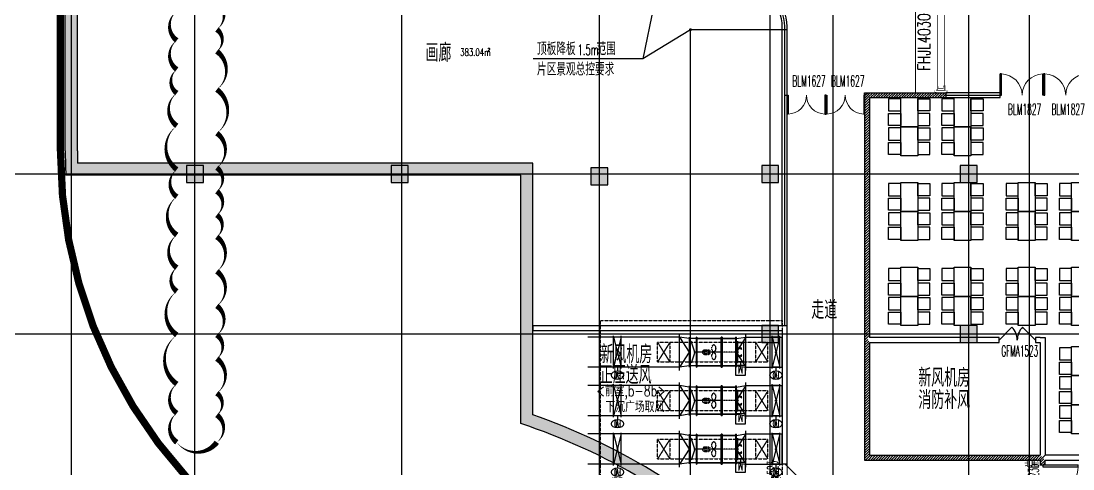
# Model space of a CAD drawing. Extents: x -12047294 to -5625356, y -1456591 to -622873.
# Drawn here: x -6088164 to -6044736, y -746490 to -728017 of the extents above; entities that cross this region are included whole.
import ezdxf
from ezdxf.enums import TextEntityAlignment as Align

# ---------------------------------------------------------------- set-up
doc = ezdxf.new("R2010")
doc.units = 0
doc.header["$LTSCALE"] = 10
doc.header["$MEASUREMENT"] = 0
for name, pattern in [('CONTINOUS', [0]), ('DASH', [0.35, 0.25, -0.1]), ('DASHDOT', [1, 0.5, -0.25, 0, -0.25]), ('DASHDOT2', [0.5, 0.25, -0.125, 0, -0.125]), ('DASHED', [0.75, 0.5, -0.25]), ('DOTE', [2.4200000000000004, 2, -0.2, 0.02, -0.2]), ('HIDDEN', [0.375, 0.25, -0.125])]:
    doc.linetypes.add(name, pattern=pattern)
for name, color, linetype in [('A-COLUMN', 10, 'Continuous'), ('A-COLUMNH', 252, 'Continuous'), ('A-DIMLEAD', 130, 'Continuous'), ('A-DOORWIN', 151, 'Continuous'), ('A-FireH', 6, 'Continuous'), ('A-Fur', 156, 'Continuous'), ('A-HOLE', 30, 'Continuous'), ('A-LINE', 4, 'Continuous'), ('A-stru-conc', 1, 'Continuous'), ('A-TEXTDOOR', 181, 'Continuous'), ('A-TextRoom', 7, 'Continuous'), ('A-TEXTROOM-AREA', 33, 'Continuous'), ('A-TK', 7, 'Continuous'), ('A-WALL', 2, 'Continuous'), ('A-卷帘垂壁', 151, 'Continuous'), ('A用地红线', 10, 'Continuous'), ('CURTWALL', 4, 'Continuous'), ('DOTE', 9, 'DOTE'), ('FUR-家俱-活动', 156, 'Continuous'), ('PUB_HATCH', 252, 'Continuous')]:
    doc.layers.add(name, color=color, linetype=linetype)
doc.layers.add('A-本次修改', color=6, linetype='Continuous', plot=False)
for name, color, linetype, lineweight in [('M-A-EQUIP', 156, 'Continuous', 35), ('M-A-EQUIP-MID', 156, 'DASHDOT2', 25), ('M-A-EQUIP-OTH', 156, 'CONTINOUS', 25), ('M-DAMP-E', 156, 'Continuous', 25), ('M-DAMP-M', 156, 'Continuous', 25), ('M-DAMP-SC', 156, 'Continuous', 25), ('M-DUCT-FL', 156, 'Continuous', 25), ('M-DUCT-SC', 156, 'Continuous', 20), ('M-DUCT-SX', 156, 'Continuous', 25), ('M-EQUIP-OTH', 156, 'CONTINOUS', 25)]:
    doc.layers.add(name, color=color, linetype=linetype, lineweight=lineweight)
doc.styles.add('_TCH_DIM', font='tjromans.shx', dxfattribs={"width": 0.8, "bigfont": 'tjhztxt.shx'})
doc.styles.add('_TCH_SPACE', font='tjromans.shx', dxfattribs={"height": 5, "bigfont": 'tjhztxt.shx'})
doc.styles.add('_TCH_WINDOW', font='tjromans.shx', dxfattribs={"width": 0.7, "height": 3.5, "bigfont": 'tjhztxt.shx'})
doc.styles.add('M-HT', font='tjromant.shx', dxfattribs={"width": 0.8, "bigfont": 'tjhts.shx'})
doc.styles.add('注解汉字', font='tjromans.shx', dxfattribs={"width": 0.75, "bigfont": 'tjhztxt.shx'})
pattern_1 = [(45, (0, 53.85340499999999), (-53.03302980219449, 53.0330298021945), [])]

# ---------------------------------------------------------------- blocks, each defined once
blk = doc.blocks.new('fdsfasd4#$$$')
at = {"layer": 'A-COLUMNH'}
for points in [[(10134357.79708984, -2150009.559851102), (10134857.79003757, -2149509.547373094), (10116063.56460819, -2149510.016405713), (10115582.38104593, -2150010.028414391)], [(10134357.94161686, -2160256.721321008), (10134857.93654767, -2159897.304612264), (10134857.79003757, -2149509.547373094), (10134357.79708984, -2150009.559851102)]]:
    blk.add_hatch(color=256, dxfattribs=at).paths.add_polyline_path(points)
at = {"layer": 'PUB_HATCH'}
for points in [[(10115557.06041041, -2149009.000642065), (10116057.06041041, -2149009.000482576), (10116057.04392234, -2096708.912517304), (10115557.04376287, -2096208.912457585)], [(10116057.06041041, -2149009.000482576), (10115557.06041041, -2149009.000642065, 0.0126451373334031), (10115582.38104593, -2150010.028414391), (10116063.56460819, -2149510.016405713, -0.0064905760936545)], [(10143792.38069255, -2165899.097315387), (10144136.68986203, -2165536.534780137, 0.1077762493642302), (10134857.93654767, -2159897.304612264), (10134357.94161686, -2160256.721321009, -0.1113870127697945)]]:
    blk.add_hatch(color=256, dxfattribs=at).paths.add_polyline_path(points)
at = {"layer": 'A-COLUMN'}
for p, q in [((10115557.06041041, -2149009.000642065), (10115557.04376287, -2096208.912457585)), ((10116057.06041041, -2149009.000482576), (10116057.04392234, -2096708.912517304)), ((10134857.79003757, -2149509.547373094), (10116063.56460819, -2149510.016405713)), ((10134857.93654767, -2159897.304612264), (10134857.79003757, -2149509.547373094)), ((10134357.79708984, -2150009.559851102), (10115582.38104593, -2150010.028414391)), ((10134357.94161686, -2160256.721321008), (10134357.79708984, -2150009.559851102))]:
    blk.add_line(p, q, dxfattribs=at)
for centre, radius, start, end in [((10135357.32133105, -2149008.994326397), 19800.26092063563, 180.000018275571, 182.8979158269707), ((10135357.32133105, -2149008.994326442), 19300.26092063915, 180.0000182754262, 181.4875278543685), ((10126568.3829384, -2183990.099011419), 25479.00000001855, 46.40779194332995, 71.01331186855076), ((10126568.3829384, -2183990.099011418), 24979.00000001768, 46.40636247238123, 71.82958844353017)]:
    blk.add_arc(centre, radius, start, end, dxfattribs=at)
blk = doc.blocks.new('A$C3B1F69EC')
for points in [[(0.0005192309617996, 1149.999246958643), (0.0005192309617996, 649.9992469586431), (500.0005192309617, 649.9992469586431), (500.0005192309617, 1149.999246958643)], [(500.0005192309617, -0.000753041356802), (500.0005192309617, 1199.999246958643), (1200.000519230962, 1199.999246958643), (1200.000519230962, -0.000753041356802)], [(1700.000519230962, 1149.999246958643), (1700.000519230962, 649.9992469586431), (1200.000519230962, 649.9992469586431), (1200.000519230962, 1149.999246958643)], [(0.0005192309617996, 49.99924695864319), (0.0005192309617996, 549.9992469586431), (500.0005192309617, 549.9992469586431), (500.0005192309617, 49.99924695864319)], [(1700.000519230962, 49.99924695864319), (1700.000519230962, 549.9992469586431), (1200.000519230962, 549.9992469586431), (1200.000519230962, 49.99924695864319)]]:
    blk.add_lwpolyline(points, close=True)
blk = doc.blocks.new('A$C73061956')
at = {"layer": 'FUR-家俱-活动', "elevation": 100}
blk.add_lwpolyline([(18994.17603340186, 17029.50371523632), (18994.17603340186, 16129.50371523632), (14744.17603347264, 16129.5037152362), (14744.17603347264, 17029.50371518126)], close=True, dxfattribs=at)
at = {"layer": 'FUR-家俱-活动', "rotation": 270}
for p in [(18994.17678647395, 28368.04375566216, 100), (20194.17678647395, 28368.04375566216, 100), (18994.17678647395, 26168.04375566216, 100), (20194.17678647395, 26168.04375566216, 100), (18994.17678647395, 23968.04375566216, 100), (20194.17678647395, 23968.04375566216, 100), (18994.17678647395, 21768.04375566216, 100), (20194.17678647395, 21768.04375566216, 100)]:
    blk.add_blockref('A$C3B1F69EC', p, dxfattribs=at)
at = {"layer": 'FUR-家俱-活动'}
for p in [(26054.01629282907, 26897.00446822052, 100), (22444.17551424075, 25697.00446822063, 100), (26054.01629282907, 25697.00446822052, 100), (22444.17551424075, 24497.00446822064, 100), (26054.01629282907, 24497.00446822052, 100), (22444.17551424634, 22429.50446822052, 99.99999999999994), (26054.01629282907, 22429.50446822052, 100), (28254.01629282907, 22429.50446822052, 100), (30904.01629282907, 22429.50446822052, 100), (33104.01629282907, 22429.50446822052, 100), (22444.17551424634, 21229.50446822052, 99.99999999999994), (26054.01629282907, 21229.50446822052, 100), (28254.01629282907, 21229.50446822052, 100), (30904.01629282907, 21229.50446822052, 100), (33104.01629282907, 21229.50446822052, 100), (22444.17551424168, 20029.50446822052, 99.99999999999994), (26054.01629282907, 18929.5044682225, 100), (28254.01629282907, 18929.5044682225, 100), (30904.01629282907, 18929.5044682225, 100), (33104.01629282907, 18929.5044682225, 100), (26054.01629282907, 17729.5044682225, 100), (28254.01629282907, 17729.5044682225, 100), (30904.01629282907, 17729.5044682225, 100), (33104.01629282907, 17729.5044682225, 100), (30904.01629283093, 15429.50446831714, 100), (33104.01629283093, 15429.50446831714, 100), (30904.01629283093, 14229.50446831714, 100), (33104.01629283093, 14229.50446831714, 100)]:
    blk.add_blockref('A$C3B1F69EC', p, dxfattribs=at)
blk = doc.blocks.new('*U90')
at = {"layer": 'M-DAMP-M'}
for p, q in [((0, -50), (0, 1175)), ((0, 1125), (300, 1125)), ((70, 562.5), (215.659950409754, 1012.697424669633)), ((300, -50), (300, 1175)), ((70, 562.5), (215.516237003241, 112.6974246696336)), ((0, 0), (300, 0))]:
    blk.add_line(p, q, dxfattribs=at)
at = {"layer": 'M-DAMP-M', "const_width": 25}
blk.add_lwpolyline([(57.5, 562.5, 1), (82.5, 562.5, 1)], format="xyb", close=True, dxfattribs=at)
blk = doc.blocks.new('YL')
at = {"layer": 'M-A-EQUIP-OTH', "linetype": 'HIDDEN', "ltscale": 0.3}
for p, q in [((319.6440638164931, 72.0223617151496), (319.6440638164931, -72.0223617151496)), ((404.5747020545968, 135.5613999399938), (404.5747020545968, -135.5613999399938)), ((404.5747020545968, 135.5613999399938), (642.9942116407764, 135.5613999399938)), ((404.5747020545968, 123.2376357756875), (642.9942116407764, 123.2376357756875)), ((404.5747020545968, 104.7519914850127), (642.9942116407764, 104.7519914850127)), ((404.5747020545968, 69.83466033808509), (642.9942116407764, 69.83466033808509)), ((642.9942116407764, 135.5613999399938), (642.9942116407764, -135.5613999399938)), ((727.9248498788802, 72.0223617151496), (727.9248498788802, -72.0223617151496)), ((404.5747020545968, -69.83466033808509), (642.9942116407764, -69.83466033808509)), ((404.5747020545968, -104.7519914850127), (642.9942116407764, -104.7519914850127)), ((404.5747020545968, -123.2376357756875), (642.9942116407764, -123.2376357756875)), ((404.5747020545968, -135.5613999399938), (642.9942116407764, -135.5613999399938))]:
    blk.add_line(p, q, dxfattribs=at)
for centre, radius, start, end in [((430.45353968993, 12.43839145849051), 125.8133119144893, 101.8700324135828, 151.7323926088357), ((617.1153740054287, 12.43839145849051), 125.8133119144891, 28.2676073911643, 78.12996758641717), ((1121.661057814548, 225), 285.1136363636529, 127.8930093792507, 232.1069906207492), ((771.4337850872689, 225), 285.1136363636237, 307.8930093792508, 52.10699062074926), ((430.45353968993, -12.43839145849051), 125.8133119144892, 208.2676073911643, 258.1299675864171), ((617.1153740054287, -12.43839145849051), 125.8133119144892, 281.8700324135829, 331.7323926088357), ((1121.661057814548, -225), 285.1136363636495, 127.8930093792507, 232.1069906207492), ((771.4337850872397, -224.9999999999927), 285.1136363636531, 307.8930093792508, 52.10699062074926)]:
    blk.add_arc(centre, radius, start, end, dxfattribs=at)
blk = doc.blocks.new('hl-100-6')
at = {"layer": 'M-A-EQUIP'}
for p, q in [((0, 615.5), (0, -615.5)), ((20, 615.5), (0, 615.5)), ((20, 615.5), (20, -615.5)), ((580, 562.4999999998835), (20, 562.5)), ((620, 615.5), (580, 615.5)), ((580, 615.5), (580, -615.5)), ((600, 615.5), (600, -615.5)), ((620, -615.5), (620, 615.5)), ((1626, 562.5), (619.9999999999708, 562.5)), ((1646, 615.5), (1626, 615.5)), ((1626, 615.5), (1626, -615.5)), ((1646, 615.5), (1646, -615.5)), ((20, -615.5), (0, -615.5)), ((580, -562.4999999998835), (20, -562.5)), ((620, -615.5), (580, -615.5)), ((1626, -562.5), (619.9999999999708, -562.5)), ((1646, -615.5), (1626, -615.5))]:
    blk.add_line(p, q, dxfattribs=at)
at = {"layer": 'M-A-EQUIP-MID', "ltscale": 0.3}
for p, q in [((40, 590.5), (-20, 590.5)), ((640, 590.5), (560, 590.5)), ((1666, 590.5), (1606, 590.5)), ((-100, 0), (1746, 0)), ((40, -590.5), (-20, -590.5)), ((640, -590.5), (560, -590.5)), ((1666, -590.5), (1606, -590.5))]:
    blk.add_line(p, q, dxfattribs=at)
at = {"layer": 'M-A-EQUIP', "xscale": -0.7153820467065088, "yscale": 0.7153820467647165, "zscale": 0.71538204672}
blk.add_blockref('YL', (1606.086230800691, 0), dxfattribs=at)
blk = doc.blocks.new('FL')
at = {"layer": 'M-DUCT-FL'}
blk.add_line((0, -100), (0, 1100), dxfattribs=at)
blk = doc.blocks.new('*U91')
at = {"layer": 'M-DAMP-E'}
for p, q in [((125, 800), (125, 950)), ((0, -50), (0, 850)), ((0, 800), (250, 800)), ((71.96699141099816, 506.9669914109836), (178.0330085889436, 613.0330085890164)), ((250, -50), (250, 850)), ((250, 0), (0, 0)), ((178.0330085889436, 186.9669914109836), (71.96699141099816, 293.0330085890164))]:
    blk.add_line(p, q, dxfattribs=at)
blk.add_lwpolyline([(-75, 950), (325, 950), (325, 1350), (-75, 1350)], close=True, dxfattribs=at)
at = {"layer": 'M-DAMP-E', "const_width": 30}
for points in [[(110, 560, 1), (140, 560, 1)], [(110.0000000000058, 240, 1), (140.0000000000058, 240, 1)]]:
    blk.add_lwpolyline(points, format="xyb", close=True, dxfattribs=at)
at = {"layer": 'M-DAMP-E'}
for centre in [(125, 560), (125.0000000000058, 240)]:
    blk.add_circle(centre, 30, dxfattribs=at)
at = {"layer": 'M-DAMP-E', "style": 'M-HT', "width": 0.8}
blk.add_text('M', height=250, dxfattribs=at).set_placement((125, 1150), align=Align.MIDDLE_CENTER)
blk = doc.blocks.new('FI1250K')
at = {"layer": 'M-DAMP-SC'}
for p, q in [((160, 1250), (160, 1400)), ((0, 1300), (0, -50)), ((0, 1250), (320, 1250)), ((0, 0), (320, 1250)), ((320, 0), (0, 1250)), ((320, 1300), (320, -50)), ((0, 0), (320, 0))]:
    blk.add_line(p, q, dxfattribs=at)
at = {"layer": 'M-DAMP-SC', "const_width": 25}
blk.add_lwpolyline([(147.5, 625, 1), (172.5, 625, 1)], format="xyb", close=True, dxfattribs=at)
at = {"layer": 'M-DAMP-SC'}
blk.add_circle((160, 625), 25, dxfattribs=at)
blk.add_ellipse((160, 1575), major_axis=(250, 0), ratio=0.7, start_param=-3.141592653589793, end_param=3.141592653589793, dxfattribs=at)
at = {"layer": 'M-DAMP-SC', "style": 'M-HT', "width": 1.166666666666666}
blk.add_attdef('F', text='', height=250, dxfattribs=at).set_placement((35, 1450), (285, 1450), align=Align.FIT)
blk = doc.blocks.new('A$C26474180')
at = {"layer": 'M-DUCT-SX'}
for p, q in [((-1328.943199121393, 625.0000000037252), (-2828.943199121394, 625.0000000037252)), ((-2828.943199121394, 625.0000000037252), (-2828.943199121394, -624.9999999962747)), ((-928.9431991213931, 562.5), (-1328.943199121393, 625.0000000037252)), ((-928.9431991213931, 3.7252903e-09), (-1328.943199121393, 625.0000000037252)), ((1017.056800878607, 562.5), (1417.056800878607, 625.0000000037252)), ((1017.056800878607, 3.7252903e-09), (1417.056800878607, 625.0000000037252)), ((1417.056800878607, 625.0000000037252), (5203.220848447643, 625.0000000037252)), ((-1328.943199061789, -624.9999999962747), (-928.9431991213931, 3.7252903e-09)), ((1417.056800819002, -624.9999999962747), (1017.056800878607, 3.7252903e-09)), ((-1328.943199121393, -624.9999999962747), (-2828.943199121394, -624.9999999962747)), ((-928.9431991213931, -562.5), (-1328.943199121393, -624.9999999962747)), ((1017.056800878607, -562.5), (1417.056800878607, -624.9999999962747)), ((1417.056800878607, -624.9999999962747), (5203.220848447643, -624.9999999962747))]:
    blk.add_line(p, q, dxfattribs=at)
at = {"layer": 'M-EQUIP-OTH', "linetype": 'DASH'}
for p, q in [((2317.056800878606, 400.0000000037252), (-2228.943199121394, 400.0000000037252)), ((-2228.943199121394, 400.0000000037252), (-2228.943199121394, -399.9999999962747)), ((-2228.943199121394, -399.9999999962747), (-1728.943199121393, 400.0000000037252)), ((-1728.943199121393, -399.9999999962747), (-2228.943199121394, 400.0000000037252)), ((-1728.943199121393, -399.9999999962747), (-1728.943199121393, 400.0000000037252)), ((1817.056800878606, -399.9999999962747), (1817.056800878606, 400.0000000037252)), ((1817.056800878606, -399.9999999962747), (2317.056800878606, 400.0000000037252)), ((2317.056800878606, -399.9999999962747), (1817.056800878606, 400.0000000037252)), ((2317.056800878606, 400.0000000037252), (2317.056800878606, -399.9999999962747)), ((-2228.943199121394, -399.9999999962747), (2317.056800878606, -399.9999999962747))]:
    blk.add_line(p, q, dxfattribs=at)
at = {"layer": 'M-DUCT-SC'}
blk.add_blockref('*U91', (-1228.943199121393, -399.9999999962747), dxfattribs=at)
at = {"layer": 'M-DUCT-SX'}
ref = blk.add_blockref('FI1250K', (-2728.943199121394, -624.9999999962747), dxfattribs=at)
ref.add_attrib('F', 'FVD', dxfattribs={"layer": 'M-DAMP-SC', "height": 250, "style": 'M-HT', "width": 0.3559322033898307}).set_placement((-2693.943199121394, 825.0000000037253), (-2443.943199121394, 825.0000000037253), align=Align.FIT)
ref = blk.add_blockref('FI1250K', (3817.056800878607, -624.9999999962747), dxfattribs=at)
ref.add_attrib('F', 'FVD', dxfattribs={"layer": 'M-DAMP-SC', "height": 250, "style": 'M-HT', "width": 0.3559322033898307}).set_placement((3852.056800878607, 825.0000000037253), (4102.056800878607, 825.0000000037253), align=Align.FIT)
at = {"layer": 'M-DUCT-SX', "extrusion": (0, 0, -1), "yscale": 1.25, "zscale": -1.25, "rotation": 180}
for p, xscale in [((1328.943199121393, 625.0000000037252), -1.25), ((-1417.056800878607, 625.0000000037252), 1.25)]:
    blk.add_blockref('FL', p, dxfattribs=dict(at, xscale=xscale))
at = {"layer": 'M-DUCT-SX'}
for name, p in [('hl-100-6', (-928.9431991213931, 0)), ('*U90', (717.0568008786067, -562.5))]:
    blk.add_blockref(name, p, dxfattribs=at)
blk = doc.blocks.new('A$C3C1216AF')
at = {"layer": 'M-EQUIP-OTH', "linetype": 'DASH'}
blk.add_lwpolyline([(4.656613e-10, 6499.999473906005), (7500, 6499.999473906005), (7500.000000000466, 3.49246e-10), (4.656613e-10, 3.49246e-10)], close=True, dxfattribs=at)
at = {"layer": 'M-DUCT-SX'}
for p in [(2828.943199121394, 3299.999473906006), (2828.943199121859, 1299.999473906005)]:
    blk.add_blockref('A$C26474180', p, dxfattribs=at)
at = {"layer": 'M-EQUIP-OTH', "linetype": 'DASH'}
blk.add_blockref('A$C26474180', (2828.943199121859, 5299.999473906005), dxfattribs=at)
blk = doc.blocks.new('A$C756F5376')
at = {"layer": 'A-卷帘垂壁', "linetype": 'DASHED', "const_width": 29.99999999999999}
for points in [[(-390.0000000558794, -1.0465737432e-06), (-1249.609686123207, -0.0732121651526541), (-1250.390313836746, 3999.945089117624), (-390.0000001247972, 4000.000000144355)], [(17699.99999999813, -2909.999999587424), (17699.92678887956, -2050.390313520097), (24499.94508897047, -2049.609685811214), (24499.99999999721, -2909.999999523163)], [(13360.00000006705, -5999.999999584397), (12500.39031399972, -6000.073210702976), (12499.60968629084, -3200.054910632433), (13360.00000000279, -3199.999999605701)]]:
    blk.add_lwpolyline(points, dxfattribs=at)
at = {"layer": 'A-卷帘垂壁', "linetype": 'DASHED', "extrusion": (-3.91900882e-08, 0, 0.9999999999999992), "const_width": 18}
for points in [[(-450.0000040438026, 3899.999998415122), (49.99999595526606, 3900.000001887093), (49.99999595619738, 4000.000001887093), (-450.0000040438026, 3999.99999841326)], [(-390.0000040428713, 3900.000000151107), (-390.0000040428713, 3725.000000151107), (-310.0000040428713, 3725.000000152038), (-310.00000404194, 3820.000000151107), (-90.00000404193997, 3820.000000150176), (-90.00000404380262, 3725.000000150176), (-10.00000404287129, 3725.000000150176), (-10.00000404193997, 3900.000000151107)], [(-450.000000054948, -2.7786009014e-06), (49.999999942258, 6.943009794e-07), (49.99999994318932, 100.0000006933696), (-450.0000000568106, 99.99999722233042)], [(-390.0000000558794, 99.99999895738438), (-390.000000054948, 274.9999989573844), (-310.000000054948, 274.9999989583157), (-310.000000054948, 179.9999989573844), (-90.00000005587935, 179.9999989573844), (-90.00000005122274, 274.9999989583157), (-10.00000005215406, 274.9999989573844), (-10.00000005494803, 99.99999895738438)], [(13299.99999608379, -3300.000001334935), (13799.99999608286, -3299.999997862964), (13799.99999608379, -3199.999997862964), (13299.99999608379, -3200.000001336797)], [(13359.99999608472, -3299.999999598949), (13359.99999608472, -3474.999999598949), (13439.99999608472, -3474.999999598018), (13439.99999608565, -3379.99999959895), (13659.99999608565, -3379.99999959988), (13659.99999608379, -3474.999999599881), (13739.99999608472, -3474.999999599881), (13739.99999608565, -3299.999999598949)], [(13300.00000006798, -6000.000001316425), (13800.00000006519, -5999.999997843523), (13800.00000006612, -5899.999997844454), (13300.00000006612, -5900.000001315493)], [(13360.00000006705, -5899.999999580439), (13360.00000006798, -5724.99999958044), (13440.00000006798, -5724.999999579508), (13440.00000006798, -5819.999999580439), (13660.00000006705, -5819.999999580439), (13660.00000007171, -5724.999999579508), (13740.00000007078, -5724.99999958044), (13740.00000006798, -5899.999999580439)]]:
    blk.add_lwpolyline(points, close=True, dxfattribs=at)
at = {"layer": 'A-卷帘垂壁', "linetype": 'DASHED', "extrusion": (-3.91900882e-08, 0, 0.9999999999999992), "const_width": 29.99999999999999}
for points in [[(-350.000000054948, 99.99999791616573), (-350.0000038351864, 3900.000000151107)], [(-50.00000005401671, 99.99999999953434), (-50.00000404287129, 3900.000000151107)], [(13400.00000006798, -5900.000000621658), (13399.9999962924, -3299.999999598949)], [(13700.00000006892, -5899.999998538289), (13699.99999608472, -3299.999999598949)]]:
    blk.add_lwpolyline(points, dxfattribs=at)
at = {"layer": 'A-卷帘垂壁', "linetype": 'DASHED', "extrusion": (0, 3.91900882e-08, 0.9999999999999992), "const_width": 18}
for points in [[(17699.99999826681, -2849.999999588355), (17700.00000173971, -3349.999999585562), (17800.00000173878, -3349.999999586493), (17799.99999826774, -2849.999999586493)], [(17800.00000000279, -2909.999999587424), (17975.00000000279, -2909.999999588356), (17975.00000000372, -2989.999999588356), (17880.00000000279, -2989.999999588356), (17880.00000000279, -3209.999999587424), (17975.00000000372, -3209.999999592081), (17975.00000000279, -3289.999999591149), (17800.00000000279, -3289.999999588355)], [(24400.00000000372, -2909.999995605089), (24225.00000000372, -2909.999995605089), (24225.00000000466, -2989.999995605089), (24320.00000000372, -2989.99999560602), (24320.0000000028, -3209.999995606021), (24225.0000000028, -3209.999995604157), (24225.0000000028, -3289.999995605089), (24400.00000000372, -3289.99999560602)], [(24399.99999826774, -2849.999995604158), (24400.00000173971, -3349.999995603226), (24500.00000173971, -3349.999995604158), (24499.99999826588, -2849.999995604158)]]:
    blk.add_lwpolyline(points, close=True, dxfattribs=at)
at = {"layer": 'A-卷帘垂壁', "linetype": 'DASHED', "extrusion": (0, 3.91900882e-08, 0.9999999999999992), "const_width": 29.99999999999999}
for points in [[(17799.99999896157, -2949.999999588356), (24400.00000000372, -2949.999995812774)], [(17800.00000104494, -3249.999999589287), (24400.00000000372, -3249.999995605089)]]:
    blk.add_lwpolyline(points, dxfattribs=at)
at = {"layer": 'A-TEXTDOOR', "style": '_TCH_WINDOW', "width": 0.7058823529411766}
for s, p in [('FHJL4030', (-639.7638959772884, 910.4696489518973, -4.02088131186e-05)), ('FHJL2830', (13110.23610414564, -5665.530349585926, -4.02088131186e-05))]:
    blk.add_text(s, height=509.9999999999999, rotation=90, dxfattribs=at).set_placement(p)
blk.add_text('FHJL6830', height=509.9999999999999, dxfattribs=at).set_placement((20097.46964999661, -2660.236103666015, -4.02088131186e-05))
blk = doc.blocks.new('$DorLib2D$00000001')
for p, q in [((0.45, 0.975), (0.5000000000000002, 0.975)), ((0.45, 0), (0.45, 0.975)), ((0.5, 0), (0.5, 0.975)), ((0.5, 0), (0.45, 0))]:
    blk.add_line(p, q)
at = {"lineweight": 13}
blk.add_arc((0.475, 0), 0.975, 91.4692835813538, 180, dxfattribs=at)
blk = doc.blocks.new('$DorLib2D$00000116')
at = {"color": 0}
for p, q in [((-0.4999999999999929, 7.1e-15), (-0.146446609406766, 0.353553390593234)), ((0.5000000000000071, 7.1e-15), (0.1464466094067731, 0.353553390593234))]:
    blk.add_line(p, q, dxfattribs=at)
for centre, radius, start, end in [((-0.4999999999984653, 4.832e-13), 0.4999999999984674, 0, 45), ((0.4999999999977512, 9.059e-13), 0.4999999999976599, 135, 180)]:
    blk.add_arc(centre, radius, start, end, dxfattribs=at)
blk = doc.blocks.new('$DorLib2D$00000002')
for p, q in [((-0.5, -1e-16), (-0.5000000000000007, 0.4875)), ((-0.4750000000000007, 0.4875), (-0.5000000000000007, 0.4875)), ((-0.475, 0), (-0.4750000000000007, 0.4875)), ((0.475, 0), (0.4750000000000007, 0.4875)), ((0.4750000000000007, 0.4875), (0.5000000000000007, 0.4875)), ((0.5, -1e-16), (0.5000000000000007, 0.4875)), ((-0.5, -1e-16), (-0.475, 0)), ((0.5, -1e-16), (0.475, 0))]:
    blk.add_line(p, q)
at = {"lineweight": 13}
for centre, start, end in [((-0.4875, 0), 0, 88.53071641864632), ((0.4875, 0), 91.46928358135371, 180)]:
    blk.add_arc(centre, 0.4875, start, end, dxfattribs=at)
blk = doc.blocks.new('_FZH')
blk.add_lwpolyline([(-0.5, -0.5), (0.5, -0.5), (0.5, 0.5), (-0.5, 0.5)], close=True)
at = {"layer": 'PUB_HATCH'}
blk.add_solid([(-0.5, -0.5), (0.5, -0.5), (-0.5, 0.5), (0.5, 0.5)], dxfattribs=at)

msp = doc.modelspace()

# ---------------------------------------------------------------- hatches: boundary and pattern name
at = {"layer": 'A-FireH'}
h = msp.add_hatch(dxfattribs=at)
h.set_pattern_fill('普通砖', color=256, scale=30, style=0)
h.set_pattern_definition(pattern_1)
h.paths.add_polyline_path([(-6053236.087552598, -731173.4929457845), (-6049986.147302352, -731173.4332681026), (-6049986.147302352, -730973.4332681026), (-6053336.147305923, -730973.4332680772)])
h = msp.add_hatch(dxfattribs=at)
h.set_pattern_fill('普通砖', color=256, scale=30, style=0)
h.set_pattern_definition(pattern_1)
h.paths.add_polyline_path([(-6053236.087552598, -731173.4929457845), (-6053336.147305923, -730973.4332680772), (-6053336.147302194, -731173.4332680872), (-6053236.147266537, -731173.4929814417)])
h = msp.add_hatch(dxfattribs=at)
h.set_pattern_fill('普通砖', color=256, scale=30, style=0)
h.set_pattern_definition(pattern_1)
h.paths.add_polyline_path([(-6053236.147266537, -731173.4929814417), (-6053336.147302194, -731173.4332680872), (-6053336.147302194, -741073.4327704526), (-6053202.813968872, -741140.0995083894), (-6053136.147302244, -741073.4328773348), (-6053136.147302194, -731173.4332680872)])
h = msp.add_hatch(dxfattribs=at)
h.set_pattern_fill('普通砖', color=256, scale=30, style=0)
h.set_pattern_definition(pattern_1)
h.paths.add_polyline_path([(-6053202.813968873, -741140.0995083894), (-6053336.147302194, -741073.4327704526), (-6053336.147302286, -746123.4330168721), (-6053136.147302179, -745923.4330397511), (-6053136.147302179, -741273.432877381)])
h = msp.add_hatch(dxfattribs=at)
h.set_pattern_fill('普通砖', color=256, scale=30, style=0)
h.set_pattern_definition(pattern_1)
h.paths.add_polyline_path([(-6053136.147302179, -745923.4330397511), (-6053336.147302286, -746123.4330168721), (-6046086.147106226, -746123.4338423513), (-6046019.480424338, -745990.1005166388), (-6046086.147083347, -745923.4338424518)])
h = msp.add_hatch(dxfattribs=at)
h.set_pattern_fill('普通砖', color=256, scale=30, style=0)
h.set_pattern_definition(pattern_1)
h.paths.add_polyline_path([(-6046019.480424338, -745990.1005166388), (-6046086.147106226, -746123.4338423513), (-6045952.81374596, -746056.7671910077), (-6045886.147074057, -745923.433865123)])
h = msp.add_hatch(dxfattribs=at)
h.set_pattern_fill('普通砖', color=256, scale=30, style=0)
h.set_pattern_definition(pattern_1)
h.paths.add_polyline_path([(-6046086.147082036, -746123.4338427098), (-6046086.147090421, -746323.433871251), (-6045886.147089841, -746323.4338792266), (-6045886.147081785, -746123.4338651905), (-6045952.81374596, -746056.7671910077)])

# ---------------------------------------------------------------- linework, layer by layer
at = {"layer": 'A-DIMLEAD'}
for p, q in [((-6062036.147282801, -727373.3298948545), (-6062494, -729581.5000000001)), ((-6060531.157723568, -728373.317016095), (-6062494, -729581.5000000001)), ((-6062494, -729581.5000000001), (-6067021.5, -729581.5000000001))]:
    msp.add_line(p, q, dxfattribs=at)
at = {"layer": 'A-DIMLEAD', "const_width": 60}
msp.add_lwpolyline([(-6060505.609601169, -728357.5914495916, 1), (-6060556.705845968, -728389.0425825984, 1)], format="xyb", close=True, dxfattribs=at)
at = {"layer": 'A-LINE', "linetype": 'DASH', "ltscale": 2, "const_width": 50, "elevation": -100.000000000106}
msp.add_lwpolyline([(-6060531.157723566, -728373.3170160936), (-6056536.14724274, -728373.3170160936), (-6056536.147302193, -750988.0582935227, 0.1215418560118805), (-6059376.758259965, -748373.2722972598, 0.1110565889749337), (-6060163.141583123, -747881.5182445399, 0.0153266635444315), (-6060531.15772356, -747610.1607369182)], format="xyb", close=True, dxfattribs=at)
at = {"layer": 'A-WALL'}
for p, q in [((-6053336.147305923, -730973.4332680772), (-6049986.147302352, -730973.4332681026)), ((-6053336.147305923, -730973.4332680772), (-6053336.147302194, -731173.4332680872)), ((-6053336.147302194, -731173.4332680872), (-6053336.147302194, -741073.4327704526)), ((-6053336.027804172, -731173.5526234827), (-6053336.14723088, -731173.5526947964)), ((-6053136.147301025, -731173.4332680865), (-6049986.147302352, -731173.4332681026)), ((-6053136.147302194, -731173.4332680872), (-6053136.147302244, -741073.4328773348)), ((-6049986.147302352, -730973.4332681026), (-6049986.147302352, -731173.4332681026)), ((-6067036.144647723, -740573.4332681269), (-6056736.147242868, -740573.4332681181)), ((-6067036.144647723, -740573.4332681269), (-6067036.144647723, -740773.4332681268)), ((-6067036.144647723, -740773.4332681268), (-6056736.147242868, -740773.433268118)), ((-6056736.147302236, -740773.4332680705), (-6056736.147302125, -746273.4353259278)), ((-6056736.147242868, -740773.433268118), (-6056736.147302236, -740773.4332680705)), ((-6056736.147242868, -740573.4332681181), (-6056536.147302209, -740573.4332673397)), ((-6056536.147302233, -746273.4353259278), (-6056536.147302209, -740573.4332673397)), ((-6053336.147302194, -741073.4327704526), (-6053336.147302286, -746123.4330168721)), ((-6047786.146892344, -741073.4334329315), (-6053136.147302244, -741073.4328773348)), ((-6053136.147302179, -741273.432877381), (-6053136.147302179, -745923.4330397511)), ((-6053136.147302179, -741273.432877381), (-6047786.146913112, -741273.4334329285)), ((-6047786.146913112, -741273.4334329285), (-6047786.146892344, -741073.4334329315)), ((-6046086.146869288, -741073.4336094273), (-6046286.146892344, -741073.4335886957)), ((-6046286.146892344, -741073.4335886957), (-6046286.146913112, -741273.4335886821)), ((-6046286.146913112, -741273.4335886821), (-6046086.14687801, -741273.4336094231)), ((-6046086.14687801, -741273.4336094231), (-6046086.147083347, -745923.4338424518)), ((-6046086.146869288, -741073.4336094273), (-6045886.146867893, -741073.4336325716)), ((-6045886.146878106, -741273.4336347075), (-6045886.147083441, -745923.4338651135)), ((-6045886.146867893, -741073.4336325716), (-6045886.146891038, -741273.4336325716)), ((-6045886.146878106, -741273.4336347075), (-6045886.146891038, -741273.4336325716)), ((-6053136.147302179, -745923.4330397511), (-6046086.147083347, -745923.4338424518)), ((-6041961.295075242, -745923.4343119806), (-6045886.147074057, -745923.433865123)), ((-6045886.147083441, -745923.4338651135), (-6045886.147074057, -745923.433865123)), ((-6056736.147302125, -746273.4353259278), (-6056536.147302233, -746273.4353259278)), ((-6053336.147302286, -746123.4330168721), (-6046086.147106226, -746123.4338423513)), ((-6046086.147082036, -746123.4338427098), (-6046086.147090421, -746323.433871251)), ((-6046086.147106226, -746123.4338423513), (-6046086.147082036, -746123.4338427098)), ((-6046086.147090421, -746323.433871251), (-6045886.147089841, -746323.4338792266)), ((-6045886.147089841, -746323.4338792266), (-6045886.147081785, -746123.4338651905)), ((-6045886.147081785, -746123.4338651905), (-6041961.295098015, -746123.434312096))]:
    msp.add_line(p, q, dxfattribs=at)
at = {"layer": 'A-本次修改', "color": 2}
msp.add_lwpolyline([(-6081734.106060618, -727615.999999999, 0, 225, 0.5), (-6081734.106060618, -728815.999999999, 0, 225, 0.5), (-6081734.106060618, -730015.9999999988, 0, 225, 0.5), (-6081734.106060618, -730990.999999999, 0, 225, 0.5), (-6081734.106060618, -732340.9999999988, 0, 225, 0.5), (-6081734.106060618, -734140.999999999, 0, 225, 0.5), (-6081734.106060618, -735265.999999999, 0, 225, 0.5), (-6081734.106060618, -736840.999999999, 0, 225, 0.5), (-6081734.106060618, -738190.999999999, 0, 225, 0.5), (-6081734.106060618, -739165.999999999, 0, 225, 0.5), (-6081734.106060618, -740965.9999999988, 0, 225, 0.5), (-6081734.106060618, -742990.9999999988, 0, 225, 0.5), (-6081734.106060618, -744190.999999999, 0, 225, 0.5), (-6081734.106060618, -745389.999999999, 0, 225, 0.5), (-6080079.606060618, -745389.999999999, 0, 225, 0.5), (-6080079.606060618, -744264.999999999, 0, 225, 0.5), (-6080079.606060618, -743364.999999999, 0, 225, 0.5), (-6080079.606060618, -741939.9999999988, 0, 225, 0.5), (-6080079.606060618, -740964.999999999, 0, 225, 0.5), (-6080079.606060618, -739764.9999999988, 0, 225, 0.5), (-6080079.606060618, -738339.999999999, 0, 225, 0.5), (-6080079.606060618, -736914.999999999, 0, 225, 0.5), (-6080079.606060618, -736014.999999999, 0, 225, 0.5), (-6080079.606060618, -735039.999999999, 0, 225, 0.5), (-6080079.606060618, -734064.9999999988, 0, 225, 0.5), (-6080079.606060618, -732639.9999999988, 0, 225, 0.5), (-6080079.606060618, -730839.999999999, 0, 225, 0.5), (-6080079.606060618, -729264.999999999, 0, 225, 0.5), (-6080079.606060618, -728364.999999999, 0, 225, 0.5), (-6080079.606060618, -727164.9999999988, 0, 225, 0.5)], format="xyseb", dxfattribs=at)
at = {"layer": 'A用地红线', "color": 14, "linetype": 'DASHDOT', "ltscale": 3, "const_width": 300, "elevation": -100}
msp.add_lwpolyline([(-6086536.740068725, -666374.4443309474, -0.414268526685015), (-6078536.124615989, -658373.558606373), (-6011536.893598027, -658373.6019769701, -0.4142223235686626), (-5991536.147302366, -678373.4539168346), (-5991536.909084975, -745373.9030826408, -0.3336181910775695), (-5997304.173952549, -753056.6549299227, -0.0708226070285111), (-5999536.806125692, -753373.5706593636), (-6066536.037143639, -753373.5272887665, -0.4142223235686626), (-6086536.783439299, -733373.6753489095), (-6086536.740117743, -666373.5534099806)], format="xyb", close=True, dxfattribs=at)
at = {"layer": 'CURTWALL'}
for p, q in [((-6056736.147242877, -731173.4332680865), (-6056736.147242881, -728246.9291228286)), ((-6056636.147242877, -731173.4332680863), (-6056636.147242881, -728246.92912283)), ((-6056536.147242868, -730973.4332680481), (-6056536.147242882, -728246.9291228288)), ((-6056736.147242872, -740573.4332673398), (-6056736.147242877, -731173.4332680865)), ((-6056636.147242873, -740573.4332673397), (-6056636.147242882, -731073.4332680692)), ((-6056636.14724271, -731073.4332680692), (-6056536.147300235, -731073.4332683015)), ((-6056536.147242882, -731173.4332680906), (-6056536.147242868, -730973.4332680481)), ((-6056536.147242873, -740573.4332673397), (-6056536.147242882, -731173.4332680906)), ((-6053336.147305923, -731173.4332680912), (-6053336.147305923, -730973.4332680488)), ((-6047736.147302728, -730973.4332681104), (-6049986.147302351, -730973.4332680725)), ((-6049986.147302351, -730973.4332680725), (-6049986.147302352, -731173.4332680725)), ((-6049986.147302352, -731073.4332680725), (-6047736.147302948, -731073.433268067)), ((-6049986.147302352, -731173.4332680725), (-6047736.147302728, -731173.4332679968)), ((-6047736.147302728, -731173.4332679968), (-6047736.147302728, -730973.4332681104))]:
    msp.add_line(p, q, dxfattribs=at)
for centre, radius, start, end in [((-6058236.14724288, -728246.92912283), 1699.999999999365, 3.92359e-11, 48.36728777873315), ((-6058236.14724288, -728246.9291228297), 1499.99999999922, 4.00206e-11, 48.36728777871506), ((-6058236.147242881, -728246.9291228314), 1600.000000000175, 4.5857e-11, 48.36728777870252)]:
    msp.add_arc(centre, radius, start, end, dxfattribs=at)
at = {"layer": 'DOTE'}
for p, q in [((-6086086.147302357, -756373.5585566853), (-6086086.147302343, -655372.806085089)), ((-6080986.147302365, -756373.5585566917), (-6080986.147302337, -655372.8060850882)), ((-6072436.14730236, -756373.5585566907), (-6072436.147302335, -655372.80608509)), ((-6064286.147302356, -756373.5585566917), (-6064286.147302335, -655372.8060850915)), ((-6049036.147302363, -756373.5585566906), (-6049036.147302348, -721473.4332681318)), ((-6089538.827492242, -734323.4332680892), (-5988539.228791811, -734323.4332680916)), ((-6089538.827492242, -740923.4332680894), (-5988539.228791818, -740923.4332680854))]:
    msp.add_line(p, q, dxfattribs=at)
at = {"layer": 'DOTE', "linetype": 'DOTE'}
for p, q in [((-6054636.147302194, -756448.5585566993), (-6054636.147302188, -655372.8060850952)), ((-6046536.147302202, -756448.5585566995), (-6046536.147302181, -655372.8060850882)), ((-6057236.147302196, -756373.5585566906), (-6057236.147302194, -721473.4332681324))]:
    msp.add_line(p, q, dxfattribs=at)

# ---------------------------------------------------------------- block references
at = {"layer": 'A-COLUMN', "xscale": 700.0000000847504, "yscale": 700.0000000847504, "zscale": 700.0000000847504, "rotation": 8.6806673e-09}
msp.add_blockref('_FZH', (-6080986.147302402, -734323.4332680267), dxfattribs=at)
at = {"layer": 'A-COLUMN', "xscale": 700, "yscale": 700, "zscale": 700}
for p in [(-6072536.14730235, -734323.4332680879), (-6064286.14730235, -734423.4332680881), (-6057236.147302193, -734323.4332680885), (-6049036.147302345, -734323.4332680887), (-6057236.147302194, -740923.433268087), (-6049036.147302347, -740923.4332680869)]:
    msp.add_blockref('_FZH', p, dxfattribs=at)
at = {"layer": 'A-DOORWIN'}
ref = msp.add_blockref('$DorLib2D$00000002', (-6055736.147302193, -731073.4332680869), dxfattribs=dict(at, xscale=1600, yscale=-1600, zscale=1600, rotation=359.9999999999882))
ref.add_attrib('A', 'BLM1627', (-6056324.954994504, -730718.2479516107), dxfattribs={"layer": 'A-TEXTDOOR', "height": 459, "style": '_TCH_WINDOW', "width": 0.4941176470588236})
ref = msp.add_blockref('$DorLib2D$00000002', (-6054136.14730043, -731073.4332680873), dxfattribs=dict(at, xscale=1600, yscale=-1600, zscale=1600, rotation=359.9999999999882))
ref.add_attrib('A', 'BLM1627', (-6054724.954992741, -730718.2479516709), dxfattribs={"layer": 'A-TEXTDOOR', "height": 459, "style": '_TCH_WINDOW', "width": 0.4941176470588236})
ref = msp.add_blockref('$DorLib2D$00000002', (-6046836.147302282, -731073.4332680803), dxfattribs=dict(at, xscale=1800, yscale=1800, zscale=1800, rotation=359.9999999998559))
ref.add_attrib('A', 'BLM1827', (-6047424.954994591, -731887.6185827706), dxfattribs={"layer": 'A-TEXTDOOR', "height": 459, "style": '_TCH_WINDOW', "width": 0.4941176470588236})
ref = msp.add_blockref('$DorLib2D$00000002', (-6045036.147302274, -731073.4332680849), dxfattribs=dict(at, xscale=1800, yscale=1800, zscale=1800, rotation=359.9999999998559))
ref.add_attrib('A', 'BLM1827', (-6045624.954994583, -731887.6185827703), dxfattribs={"layer": 'A-TEXTDOOR', "height": 459, "style": '_TCH_WINDOW', "width": 0.4941176470588236})
ref = msp.add_blockref('$DorLib2D$00000116', (-6047036.146902595, -741173.4334994928), dxfattribs=dict(at, xscale=1500, yscale=1500, zscale=1500, rotation=359.9999933696951))
ref.add_attrib('A', 'GFMA1523', (-6047693.406555371, -741847.1567573686), dxfattribs={"layer": 'A-TEXTDOOR', "height": 446.25, "rotation": 359.9999933696951, "style": '_TCH_WINDOW', "width": 0.4941176470588236})
ref = msp.add_blockref('$DorLib2D$00000116', (-6056636.147302192, -747023.4353261899), dxfattribs=dict(at, xscale=1500, yscale=1500, zscale=1500, rotation=270))
ref.add_attrib('A', 'GFMA1523', (-6056908.954083807, -747680.6949372729), dxfattribs={"layer": 'A-TEXTDOOR', "height": 446.25, "rotation": 90, "style": '_TCH_WINDOW', "width": 0.4941176470588236})
at = {"layer": 'A-DOORWIN', "xscale": -1500, "yscale": 1500, "zscale": -1500, "rotation": 269.999997715141}
msp.add_blockref('$DorLib2D$00000001', (-6045986.147119917, -747073.4338750176), dxfattribs=at)
at = {"layer": 'A-Fur', "rotation": 179.9999999999998}
msp.add_blockref('A$C73061956', (-6017541.971268866, -716943.9295529078, -100), dxfattribs=at)
at = {"layer": 'A-HOLE', "rotation": 180}
msp.add_blockref('A$C3C1216AF', (-6056736.147302257, -740373.4332679743), dxfattribs=at)
at = {"layer": 'A-stru-conc'}
msp.add_blockref('fdsfasd4#$$$', (-16201893.94173775, 1415636.14070005, -100), dxfattribs=at)
at = {"layer": 'A-卷帘垂壁', "linetype": 'DASHED'}
msp.add_blockref('A$C756F5376', (-6049986.147302352, -730973.4332685099), dxfattribs=at)

# ---------------------------------------------------------------- texts
at = {"layer": 'A-DIMLEAD', "style": '注解汉字', "width": 0.75}
msp.add_text('<前室,b-8b>', height=450, dxfattribs=at).set_placement((-6064412.171560734, -743492.1163337209))
at = {"layer": 'A-TEXTDOOR', "style": '_TCH_WINDOW'}
for s, height, width, p in [('常', 525, 0.7, (-6046143.492440438, -746447.6130849845)), ('GFMA1523b', 446.25, 0.4941176470588236, (-6046143.492501315, -747974.151546523))]:
    msp.add_text(s, height=height, rotation=89.99999771514096, dxfattribs=dict(at, width=width)).set_placement(p)
at = {"layer": 'A-TextRoom', "style": '注解汉字', "width": 0.75}
for s, p in [('画廊', (-6071463.960476686, -729698.9433539232)), ('走道', (-6055536.460476686, -740302.9433539232)), ('新风机房', (-6064242.696417998, -742135.8735174137)), ('正压送风', (-6064269.554105109, -742982.5996162711)), ('新风机房', (-6051121.866103868, -743102.4466812331)), ('消防补风', (-6051121.866103868, -744021.4466812332))]:
    msp.add_text(s, height=750, dxfattribs=at).set_placement(p)
at = {"layer": 'A-TEXTROOM-AREA'}
for s, height, style, width, p in [('2', 148.75, '_TCH_SPACE', 0.7058823529411766, (-6068904.384615385, -729277.3750000001)), ('383.04m', 297.5, '_TCH_SPACE', 0.7058823529411766, (-6070035.153846154, -729452.375)), ('下沉广场取风', 450, '注解汉字', 0.75, (-6064036.554988359, -744151.2577157198))]:
    msp.add_text(s, height=height, dxfattribs=dict(at, style=style, width=width)).set_placement(p)
at = {"layer": 'A-TK', "style": '_TCH_DIM'}
for s, height, width, p in [('顶板降板', 525, 0.8, (-6066864, -729424)), ('1.5m', 446.25, 0.5647058823529412, (-6065184, -729424)), ('范围', 525, 0.8, (-6064408.615384614, -729424)), ('片区景观总控要求', 525, 0.8, (-6066864, -730264))]:
    msp.add_text(s, height=height, dxfattribs=dict(at, width=width)).set_placement(p)

doc.saveas('drawing.dxf')
